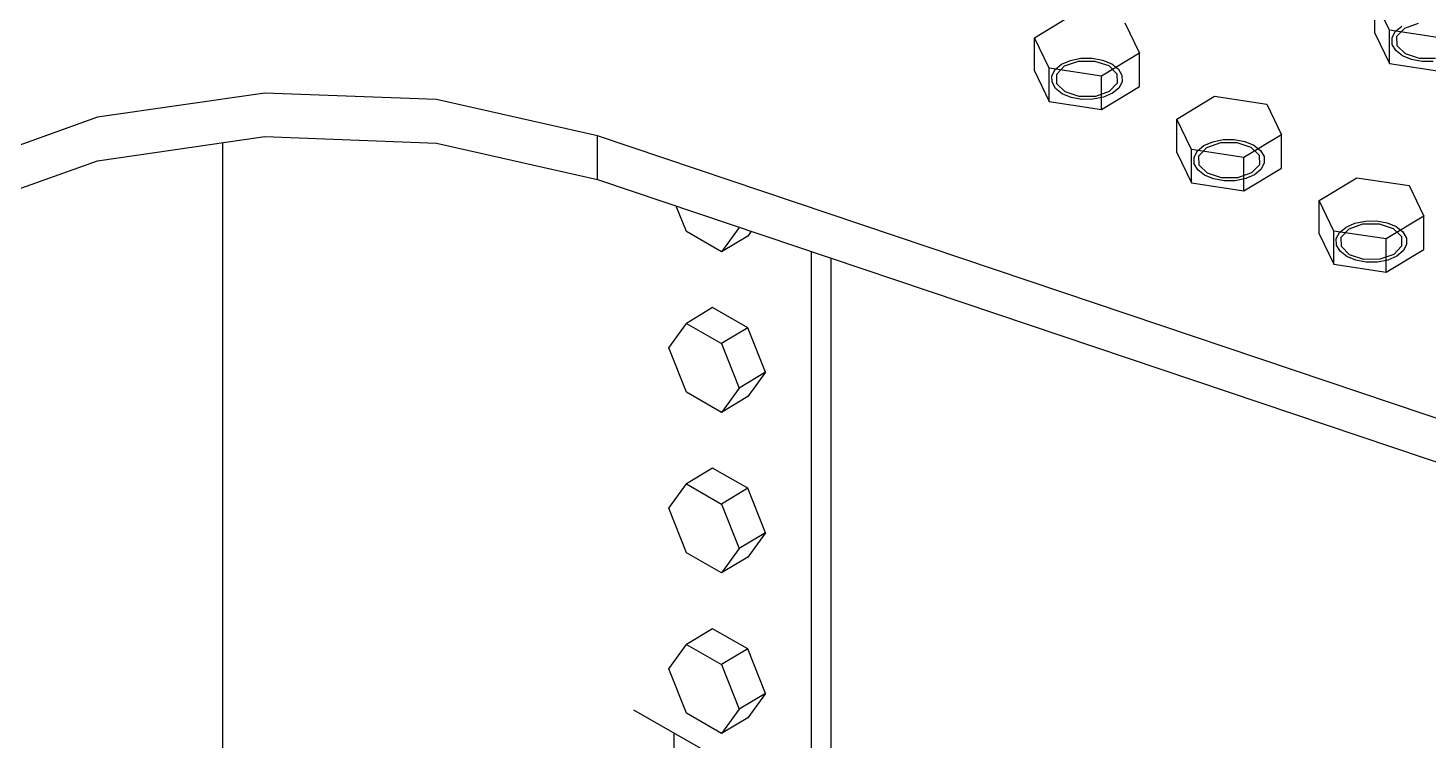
# Model space of a CAD drawing. Header units: millimetres. Extents: x 15962 to 71432, y 9666 to 72266.
# Drawn here: x 54990.3 to 55483.9, y 42711 to 42962.1 of the extents above; entities that cross this region are included whole.
import ezdxf

# ---------------------------------------------------------------- set-up
doc = ezdxf.new("R2010")
doc.units = ezdxf.units.MM
doc.header["$LTSCALE"] = 2

msp = doc.modelspace()

# ---------------------------------------------------------------- linework, layer by layer
at = {"color": 7, "linetype": 'Continuous'}
for p, q in [((55465.129, 42960.3408), (55465.129, 42972.0877)), ((55470.3007, 42961.3094), (55465.129, 42972.0877)), ((55345.2089, 42958.6951), (55358.5036, 42966.7169)), ((55376.9699, 42963.9602), (55382.1415, 42953.1819)), ((55470.3007, 42949.5624), (55470.3007, 42961.3094)), ((55488.767, 42958.5528), (55470.3007, 42961.3094)), ((55471.2247, 42958.6385), (55472.3845, 42960.8338)), ((55472.3845, 42960.8338), (55474.6416, 42962.7111)), ((55472.9338, 42959.1757), (55475.7161, 42962.0958)), ((55475.7161, 42962.0958), (55480.6095, 42963.8071)), ((55345.2089, 42946.9482), (55345.2089, 42958.6951)), ((55350.3805, 42947.9168), (55345.2089, 42958.6951)), ((55465.129, 42960.3408), (55470.3007, 42949.5624)), ((55471.2759, 42956.3399), (55471.2247, 42958.6385)), ((55472.533, 42954.1632), (55471.2759, 42956.3399)), ((55473.0084, 42955.8291), (55472.9338, 42959.1757)), ((55475.9197, 42952.9528), (55473.0084, 42955.8291)), ((55357.855, 42950.6939), (55361.5583, 42951.4328)), ((55361.5583, 42951.4328), (55365.4689, 42951.4629)), ((55365.4689, 42951.4629), (55369.2038, 42950.7812)), ((55382.1415, 42953.1819), (55368.8468, 42945.1601)), ((55369.2038, 42950.7812), (55372.3976, 42949.4545)), ((55382.1415, 42941.435), (55382.1415, 42953.1819)), ((55474.873, 42952.3213), (55472.533, 42954.1632)), ((55478.0668, 42950.9946), (55474.873, 42952.3213)), ((55480.8877, 42951.3175), (55475.9197, 42952.9528)), ((55481.8017, 42950.3129), (55478.0668, 42950.9946)), ((55486.5812, 42951.3613), (55480.8877, 42951.3175)), ((55345.2089, 42946.9482), (55350.3805, 42936.1698)), ((55350.3805, 42936.1698), (55350.3805, 42947.9168)), ((55368.8468, 42945.1601), (55350.3805, 42947.9168)), ((55351.3046, 42945.2459), (55352.4643, 42947.4412)), ((55352.4643, 42947.4412), (55354.7214, 42949.3185)), ((55353.0137, 42945.7831), (55355.7959, 42948.7032)), ((55353.0882, 42942.4365), (55353.0137, 42945.7831)), ((55354.7214, 42949.3185), (55357.855, 42950.6939)), ((55355.7959, 42948.7032), (55360.6893, 42950.4145)), ((55360.6893, 42950.4145), (55366.3829, 42950.4583)), ((55366.3829, 42950.4583), (55371.3509, 42948.8229)), ((55371.3509, 42948.8229), (55374.2622, 42945.9466)), ((55372.3976, 42949.4545), (55374.7375, 42947.6126)), ((55374.2622, 42945.9466), (55374.3367, 42942.6)), ((55374.7375, 42947.6126), (55375.9946, 42945.4358)), ((55470.3007, 42949.5624), (55488.767, 42946.8058)), ((55485.7122, 42950.343), (55481.8017, 42950.3129)), ((55351.3557, 42942.9473), (55351.3046, 42945.2459)), ((55352.6128, 42940.7706), (55351.3557, 42942.9473)), ((55355.9995, 42939.5602), (55353.0882, 42942.4365)), ((55368.8468, 42933.4132), (55368.8468, 42945.1601)), ((55368.8468, 42933.4132), (55382.1415, 42941.435)), ((55374.3367, 42942.6), (55371.5545, 42939.6799)), ((55374.8861, 42940.9419), (55372.629, 42939.0647)), ((55376.0458, 42943.1373), (55374.8861, 42940.9419)), ((55375.9946, 42945.4358), (55376.0458, 42943.1373)), ((55350.3805, 42936.1698), (55368.8468, 42933.4132)), ((55354.9528, 42938.9287), (55352.6128, 42940.7706)), ((55358.1466, 42937.602), (55354.9528, 42938.9287)), ((55360.9675, 42937.9249), (55355.9995, 42939.5602)), ((55361.8815, 42936.9203), (55358.1466, 42937.602)), ((55366.661, 42937.9687), (55360.9675, 42937.9249)), ((55365.7921, 42936.9504), (55361.8815, 42936.9203)), ((55369.4954, 42937.6893), (55365.7921, 42936.9504)), ((55371.5545, 42939.6799), (55366.661, 42937.9687)), ((55372.629, 42939.0647), (55369.4954, 42937.6893)), ((55395.35, 42929.9846), (55408.6447, 42938.0063)), ((55408.6447, 42938.0063), (55427.111, 42935.2497)), ((55427.111, 42935.2497), (55432.2827, 42924.4713)), ((55395.35, 42918.2376), (55395.35, 42929.9846)), ((55400.5216, 42919.2062), (55395.35, 42929.9846)), ((55404.8626, 42920.6079), (55407.9961, 42921.9833)), ((55405.937, 42919.9927), (55410.8305, 42921.7039)), ((55407.9961, 42921.9833), (55411.6995, 42922.7222)), ((55410.8305, 42921.7039), (55416.524, 42921.7477)), ((55411.6995, 42922.7222), (55415.61, 42922.7523)), ((55415.61, 42922.7523), (55419.3449, 42922.0706)), ((55416.524, 42921.7477), (55421.492, 42920.1124)), ((55432.2827, 42924.4713), (55418.988, 42916.4496)), ((55419.3449, 42922.0706), (55422.5387, 42920.7439)), ((55432.2827, 42912.7244), (55432.2827, 42924.4713)), ((55395.35, 42918.2376), (55400.5216, 42907.4593)), ((55400.5216, 42907.4593), (55400.5216, 42919.2062)), ((55418.988, 42916.4496), (55400.5216, 42919.2062)), ((55401.4457, 42916.5353), (55402.6054, 42918.7306)), ((55401.4969, 42914.2367), (55401.4457, 42916.5353)), ((55402.6054, 42918.7306), (55404.8626, 42920.6079)), ((55403.1548, 42917.0725), (55405.937, 42919.9927)), ((55403.2293, 42913.726), (55403.1548, 42917.0725)), ((55418.988, 42904.7027), (55418.988, 42916.4496)), ((55421.492, 42920.1124), (55424.4033, 42917.236)), ((55422.5387, 42920.7439), (55424.8787, 42918.902)), ((55424.4033, 42917.236), (55424.4779, 42913.8895)), ((55424.8787, 42918.902), (55426.1358, 42916.7253)), ((55426.1358, 42916.7253), (55426.187, 42914.4267)), ((55402.754, 42912.06), (55401.4969, 42914.2367)), ((55405.0939, 42910.2181), (55402.754, 42912.06)), ((55406.1406, 42910.8497), (55403.2293, 42913.726)), ((55418.988, 42904.7027), (55432.2827, 42912.7244)), ((55424.4779, 42913.8895), (55421.6956, 42910.9693)), ((55425.0272, 42912.2314), (55422.7701, 42910.3541)), ((55426.187, 42914.4267), (55425.0272, 42912.2314)), ((55400.5216, 42907.4593), (55418.988, 42904.7027)), ((55408.2877, 42908.8914), (55405.0939, 42910.2181)), ((55411.1086, 42909.2143), (55406.1406, 42910.8497)), ((55412.0227, 42908.2097), (55408.2877, 42908.8914)), ((55416.8022, 42909.2581), (55411.1086, 42909.2143)), ((55415.9332, 42908.2398), (55412.0227, 42908.2097)), ((55419.6365, 42908.9787), (55415.9332, 42908.2398)), ((55421.6956, 42910.9693), (55416.8022, 42909.2581)), ((55422.7701, 42910.3541), (55419.6365, 42908.9787)), ((55445.4911, 42901.274), (55458.7858, 42909.2957)), ((55458.7858, 42909.2957), (55477.2522, 42906.5391)), ((55477.2522, 42906.5391), (55482.4238, 42895.7607)), ((55222.4696, 42890.2759), (55218.8987, 42899.3062)), ((55445.4911, 42889.5271), (55445.4911, 42901.274)), ((55450.6628, 42890.4956), (55445.4911, 42901.274)), ((55241.0797, 42891.7551), (55234.8763, 42883.1719)), ((55241.0797, 42891.7551), (55241.0441, 42891.8451)), ((55241.1626, 42891.8051), (55241.0797, 42891.7551)), ((55452.7466, 42890.0201), (55455.0037, 42891.8973)), ((55455.0037, 42891.8973), (55458.1373, 42893.2727)), ((55456.0781, 42891.2821), (55460.9716, 42892.9933)), ((55458.1373, 42893.2727), (55461.8406, 42894.0116)), ((55460.9716, 42892.9933), (55466.6651, 42893.0371)), ((55461.8406, 42894.0116), (55465.7511, 42894.0417)), ((55465.7511, 42894.0417), (55469.4861, 42893.36)), ((55466.6651, 42893.0371), (55471.6332, 42891.4018)), ((55482.4238, 42895.7607), (55469.1291, 42887.739)), ((55469.4861, 42893.36), (55472.6798, 42892.0333)), ((55472.6798, 42892.0333), (55475.0198, 42890.1915)), ((55482.4238, 42884.0138), (55482.4238, 42895.7607)), ((55234.8763, 42883.1719), (55222.4696, 42890.2759)), ((55244.0872, 42888.7295), (55234.8763, 42883.1719)), ((55245.3021, 42890.4105), (55244.0872, 42888.7295)), ((55445.4911, 42889.5271), (55450.6628, 42878.7487)), ((55450.6628, 42878.7487), (55450.6628, 42890.4956)), ((55469.1291, 42887.739), (55450.6628, 42890.4956)), ((55451.5868, 42887.8247), (55452.7466, 42890.0201)), ((55451.638, 42885.5262), (55451.5868, 42887.8247)), ((55453.2959, 42888.362), (55456.0781, 42891.2821)), ((55453.3705, 42885.0154), (55453.2959, 42888.362)), ((55469.1291, 42875.9921), (55469.1291, 42887.739)), ((55471.6332, 42891.4018), (55474.5445, 42888.5255)), ((55474.5445, 42888.5255), (55474.619, 42885.1789)), ((55475.0198, 42890.1915), (55476.2769, 42888.0147)), ((55476.2769, 42888.0147), (55476.3281, 42885.7162)), ((55452.8951, 42883.3494), (55451.638, 42885.5262)), ((55455.2351, 42881.5075), (55452.8951, 42883.3494)), ((55456.2818, 42882.1391), (55453.3705, 42885.0154)), ((55461.2498, 42880.5037), (55456.2818, 42882.1391)), ((55471.8368, 42882.2588), (55466.9433, 42880.5476)), ((55469.1291, 42875.9921), (55482.4238, 42884.0138)), ((55472.9112, 42881.6436), (55469.7776, 42880.2682)), ((55474.619, 42885.1789), (55471.8368, 42882.2588)), ((55475.1684, 42883.5208), (55472.9112, 42881.6436)), ((55476.3281, 42885.7162), (55475.1684, 42883.5208)), ((55450.6628, 42878.7487), (55469.1291, 42875.9921)), ((55458.4289, 42880.1808), (55455.2351, 42881.5075)), ((55462.1638, 42879.4992), (55458.4289, 42880.1808)), ((55466.9433, 42880.5476), (55461.2498, 42880.5037)), ((55466.0743, 42879.5293), (55462.1638, 42879.4992)), ((55469.7776, 42880.2682), (55466.0743, 42879.5293)), ((55231.6804, 42863.4728), (55222.4696, 42857.9152)), ((55244.0872, 42856.3688), (55231.6804, 42863.4728)), ((55216.2663, 42849.332), (55222.4696, 42857.9152)), ((55222.4696, 42857.9152), (55234.8763, 42850.8112)), ((55244.0872, 42856.3688), (55234.8763, 42850.8112)), ((55250.2905, 42840.6815), (55244.0872, 42856.3688)), ((55222.4696, 42833.6447), (55216.2663, 42849.332)), ((55234.8763, 42850.8112), (55241.0797, 42835.1239)), ((55250.2905, 42840.6815), (55241.0797, 42835.1239)), ((55250.2905, 42840.6815), (55244.0872, 42832.0983)), ((55234.8763, 42826.5407), (55222.4696, 42833.6447)), ((55241.0797, 42835.1239), (55234.8763, 42826.5407)), ((55244.0872, 42832.0983), (55234.8763, 42826.5407)), ((55231.6804, 42806.8416), (55222.4696, 42801.284)), ((55244.0872, 42799.7376), (55231.6804, 42806.8416)), ((55216.2663, 42792.7008), (55222.4696, 42801.284)), ((55222.4696, 42801.284), (55234.8763, 42794.18)), ((55244.0872, 42799.7376), (55234.8763, 42794.18)), ((55250.2905, 42784.0503), (55244.0872, 42799.7376)), ((55234.8763, 42794.18), (55241.0797, 42778.4927)), ((55222.4696, 42777.0135), (55216.2663, 42792.7008)), ((55250.2905, 42784.0503), (55241.0797, 42778.4927)), ((55250.2905, 42784.0503), (55244.0872, 42775.4671)), ((55241.0797, 42778.4927), (55234.8763, 42769.9095)), ((55234.8763, 42769.9095), (55222.4696, 42777.0135)), ((55244.0872, 42775.4671), (55234.8763, 42769.9095)), ((55231.6804, 42750.2104), (55222.4696, 42744.6528)), ((55244.0872, 42743.1064), (55231.6804, 42750.2104)), ((55216.2663, 42736.0696), (55222.4696, 42744.6528)), ((55222.4696, 42744.6528), (55234.8763, 42737.5488)), ((55244.0872, 42743.1064), (55234.8763, 42737.5488)), ((55250.2905, 42727.4192), (55244.0872, 42743.1064)), ((55222.4696, 42720.3823), (55216.2663, 42736.0696)), ((55234.8763, 42737.5488), (55241.0797, 42721.8615)), ((55250.2905, 42727.4192), (55241.0797, 42721.8615)), ((55250.2905, 42727.4192), (55244.0872, 42718.8359)), ((55234.8763, 42713.2783), (55222.4696, 42720.3823)), ((55241.0797, 42721.8615), (55234.8763, 42713.2783)), ((55244.0872, 42718.8359), (55234.8763, 42713.2783))]:
    msp.add_line(p, q, dxfattribs=at)
at = {"color": 2, "linetype": 'Continuous'}
for p, q in [((55073.803, 42939.1531), (55014.8384, 42930.614)), ((55134.4094, 42936.8969), (55073.803, 42939.1531)), ((55191.07, 42924.0534), (55134.4094, 42936.8969)), ((55014.8384, 42930.614), (54962.9521, 42912.0668)), ((55014.8384, 42915.2427), (55073.803, 42923.7818)), ((55059.0066, 42597.8378), (55059.0066, 42921.639)), ((55073.803, 42923.7818), (55134.4094, 42921.5256)), ((55134.4094, 42921.5256), (55191.07, 42908.6821)), ((55504.3722, 42818.4971), (55191.07, 42924.0534)), ((55191.07, 42908.6821), (55191.07, 42924.0534)), ((54962.9521, 42896.6954), (55014.8384, 42915.2427)), ((55191.07, 42908.6821), (55504.3722, 42803.1258)), ((55266.5359, 42685.7565), (55266.5359, 42883.2565)), ((55273.5138, 42689.9668), (55273.5138, 42880.9055)), ((55203.8595, 42721.6447), (55266.5359, 42685.7565)), ((55218.0004, 42713.5476), (55218.0004, 42697.1594))]:
    msp.add_line(p, q, dxfattribs=at)

doc.saveas('drawing.dxf')
